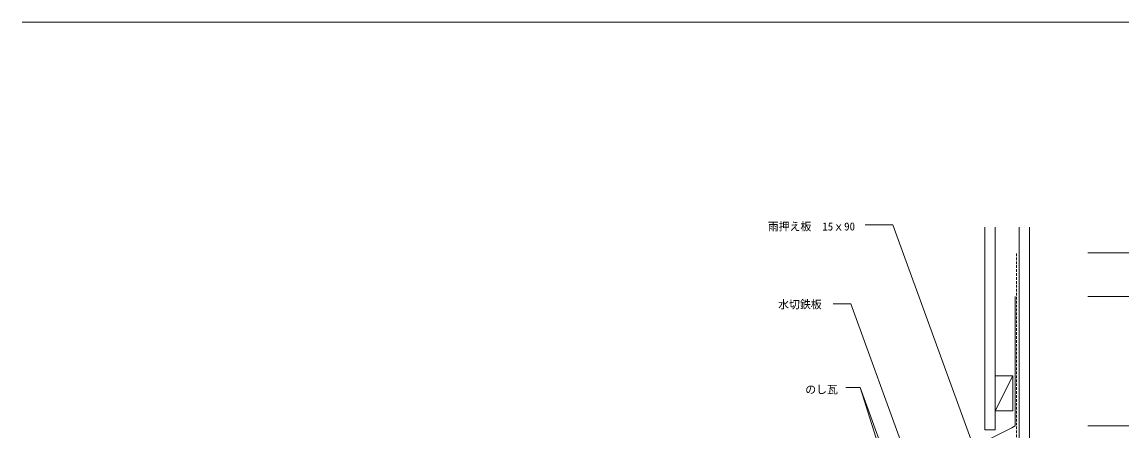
# Model space of a CAD drawing. Units: millimetres, scale not verified. Extents: x -203 to 197, y -138 to 132.
# Drawn here: x -203.2 to 48.7, y 38.1 to 131.6 of the extents above; entities that cross this region are included whole.
import ezdxf
from ezdxf.enums import TextEntityAlignment as Align

# ---------------------------------------------------------------- set-up
doc = ezdxf.new("R2010")
doc.units = ezdxf.units.MM
doc.header["$LTSCALE"] = 0.5
doc.linetypes.add('DASHED1', pattern=[1.8, 1.2, -0.6])
for name, color, linetype, lineweight in [('0-0', 5, 'Continuous', 18), ('1-0', 4, 'Continuous', 18), ('1-2', 7, 'Continuous', 18), ('1-3', 7, 'Continuous', 18), ('1-6', 7, 'Continuous', 18)]:
    doc.layers.add(name, color=color, linetype=linetype, lineweight=lineweight)
doc.styles.add('ＭＳ ゴシック', font='')
doc.styles.get('ＭＳ ゴシック').set_extended_font_data('MS Gothic')

msp = doc.modelspace()

# ---------------------------------------------------------------- linework, layer by layer
at = {"layer": '0-0'}
msp.add_line((-203.2432, 131.6351), (196.7568, 131.6351), dxfattribs=at)
at = {"layer": '1-0', "color": 7}
for p, q in [((25.1351, 84.7247), (25.1351, 0.973)), ((27.5351, 84.7247), (27.5351, 2.053))]:
    msp.add_line(p, q, dxfattribs=at)
at = {"layer": '1-2'}
for p, q in [((-3.7706, 85.249), (-10.1424, 85.249)), ((15.3068, 32.8344), (-3.7706, 85.249)), ((-13.3988, 67.1985), (-17.4433, 67.1985)), ((1.9112, 25.1346), (-13.3988, 67.1985)), ((-11.2476, 48.0175), (-14.5229, 48.0175))]:
    msp.add_line(p, q, dxfattribs=at)
msp.add_lwpolyline([(-0.3991, 18.2116), (-11.2476, 48.0175), (0.684, 10.0879)], dxfattribs=at)
at = {"layer": '1-3'}
for p, q in [((17.2563, 38.3529), (17.2563, 84.7247)), ((19.6563, 38.3529), (19.6563, 84.7247)), ((84.5086, 78.8244), (40.8464, 78.8244)), ((70.8765, 78.8244), (40.8464, 78.8244)), ((84.5086, 68.8244), (40.8464, 68.8244)), ((23.6563, 50.7106), (19.6563, 42.7106)), ((19.6563, 38.3529), (17.2563, 38.3529)), ((84.5086, 39.2263), (40.8464, 39.2263))]:
    msp.add_line(p, q, dxfattribs=at)
at = {"layer": '1-3', "color": 3, "linetype": 'DASHED1'}
msp.add_line((24.5229, 1.5748), (24.5229, 78.8244), dxfattribs=at)
at = {"layer": '1-3', "color": 3}
msp.add_lwpolyline([(1.5086, 27.8524), (23.4526, 38.8244), (24.2563, 39.2263), (24.2563, 68.8244)], dxfattribs=at)
at = {"layer": '1-3'}
msp.add_lwpolyline([(19.6563, 42.7106), (19.6563, 50.7106), (23.6563, 50.7106), (23.6563, 42.7106)], close=True, dxfattribs=at)

# ---------------------------------------------------------------- texts
at = {"layer": '1-6', "style": 'ＭＳ ゴシック'}
for s, p in [('雨押え板\u300015ｘ90', (-32.4434, 83.3919)), ('水切鉄板', (-30.0767, 65.5541)), ('のし瓦', (-23.8641, 46.0946))]:
    msp.add_text(s, height=1.833, dxfattribs=at).set_placement(p, align=Align.BOTTOM_LEFT)

doc.saveas('drawing.dxf')
